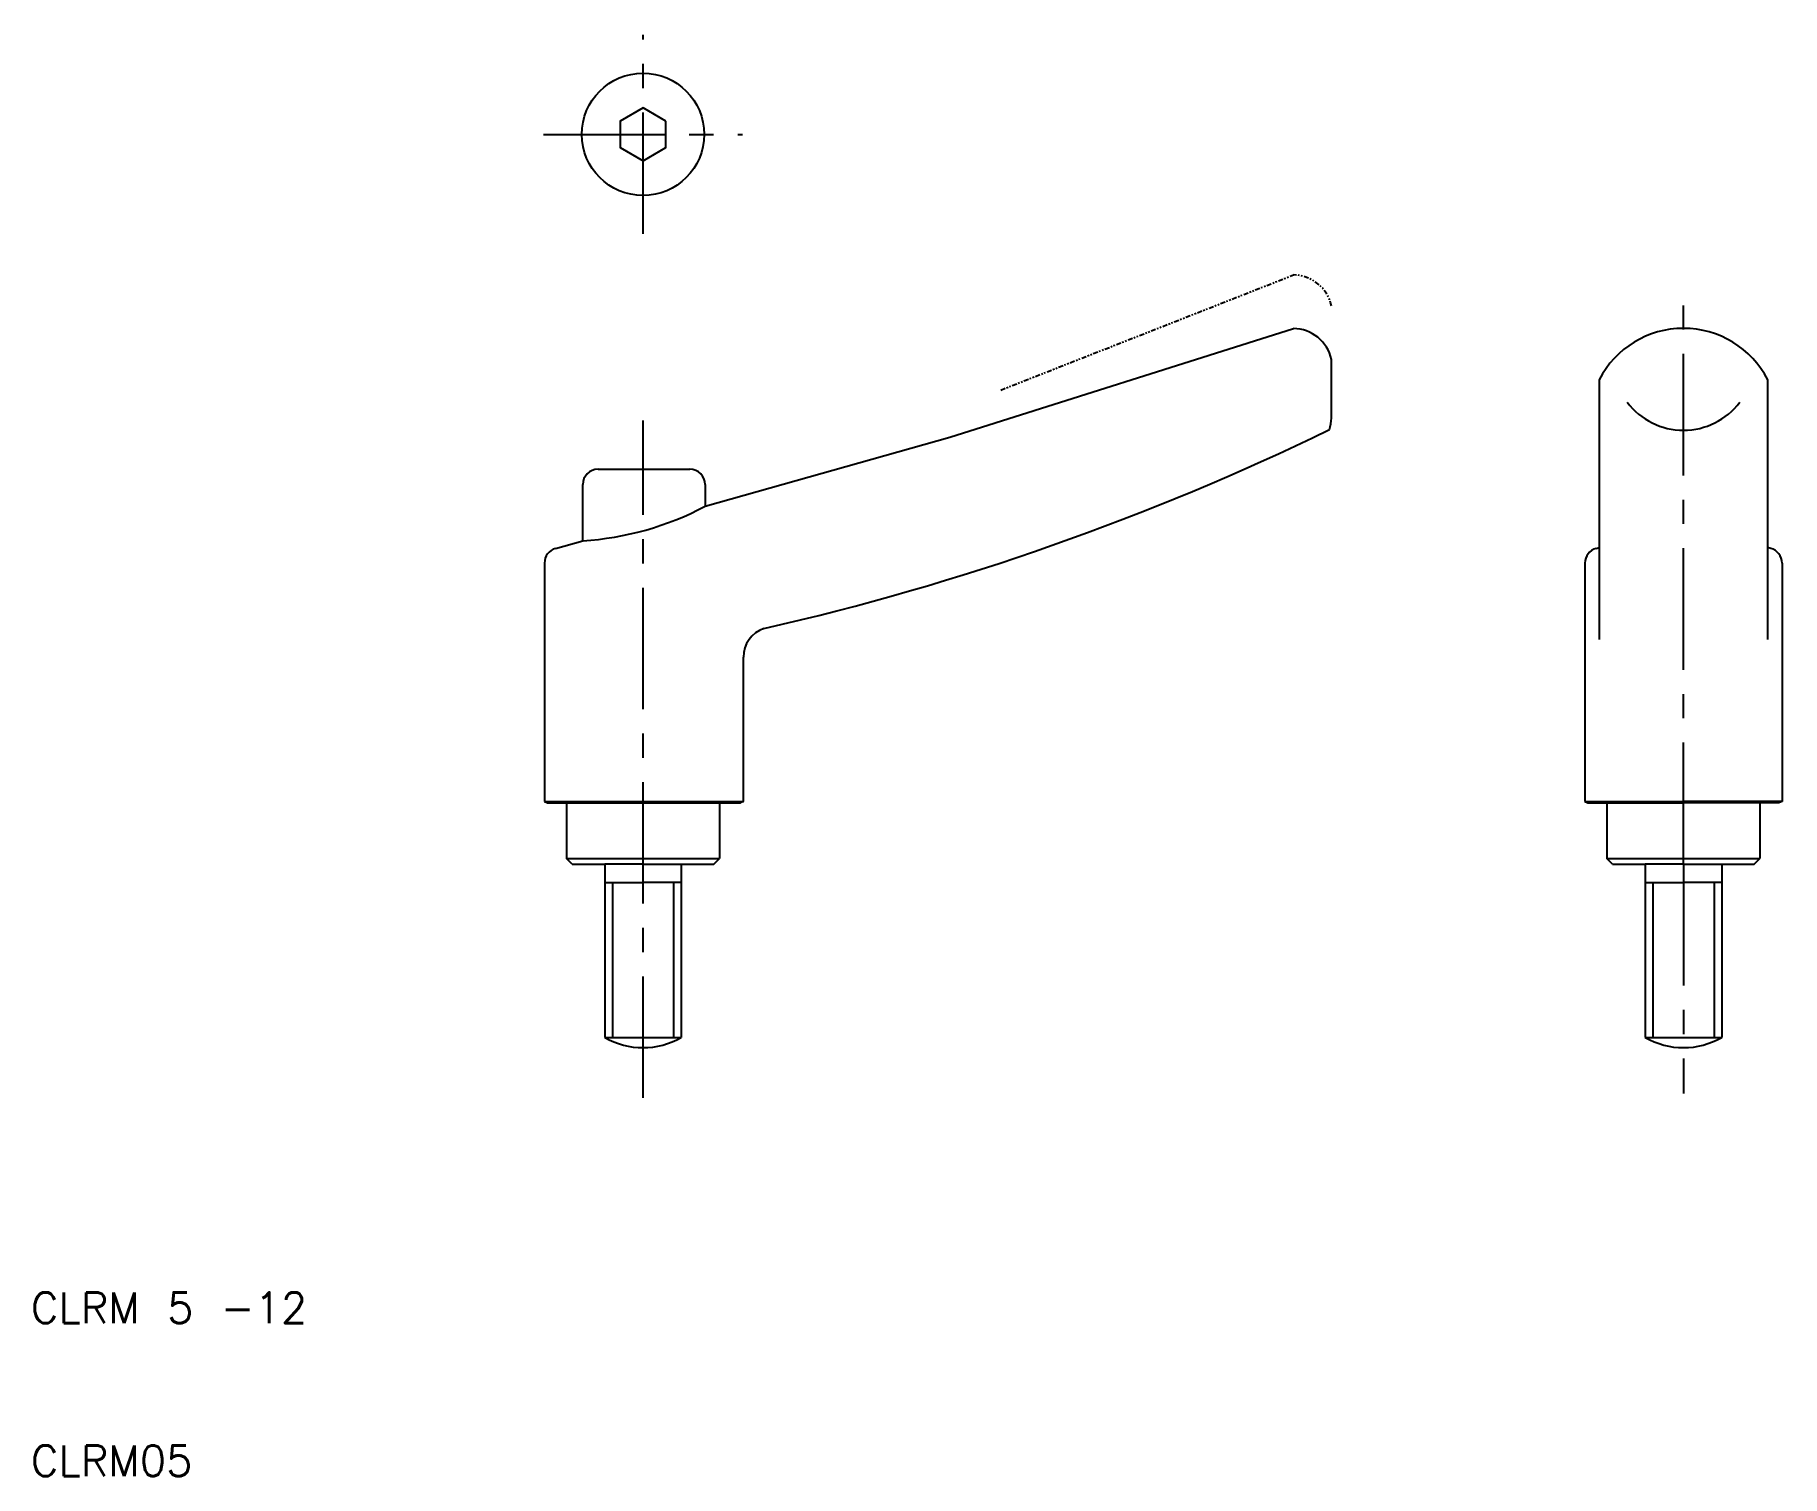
# Model space of a CAD drawing. Extents: x 10 to 124, y 10 to 104.
import ezdxf

# ---------------------------------------------------------------- set-up
doc = ezdxf.new("R2010")
doc.units = 0
doc.header["$LTSCALE"] = 0.25
doc.linetypes.add('CENTER', pattern=[50.8, 31.75, -6.35, 6.35, -6.35])
doc.linetypes.add('PHANTOM', pattern=[2.5, 1.25, -0.25, 0.25, -0.25, 0.25, -0.25])
doc.layers.get('0').update_dxf_attribs({"linetype": 'CONTINUOUS'})
doc.layers.add('CENTER', color=1, linetype='CENTER')
doc.styles.get("Standard").update_dxf_attribs({"font": 'TXT.shx'})

msp = doc.modelspace()

# ---------------------------------------------------------------- linework, layer by layer
at = {"color": 3, "linetype": 'PHANTOM'}
msp.add_line((73.38, 80.98), (92.51, 88.5), dxfattribs=at)
at = {"color": 7, "linetype": 'CONTINUOUS'}
for p, q in [((70.06, 77.89), (92.51, 85)), ((95, 79.14), (95, 82.99)), ((112.5, 81.65), (112.5, 70.69)), ((123.5, 81.65), (123.5, 70.69)), ((54.06, 73.38), (70.06, 77.89)), ((47.06, 75.8), (53.06, 75.8)), ((46.06, 71.13), (46.06, 74.8)), ((54.06, 74.8), (54.06, 73.38)), ((44.29, 70.63), (46.06, 71.13)), ((43.56, 69.67), (43.56, 54.09)), ((111.56, 69.67), (111.56, 54.09)), ((112.29, 70.63), (112.5, 70.69)), ((112.5, 70.69), (112.5, 64.67)), ((123.5, 70.69), (123.5, 64.67)), ((123.71, 70.63), (123.5, 70.69)), ((124.44, 69.67), (124.44, 54.09)), ((56.56, 54.09), (56.56, 63.51)), ((43.56, 54.09), (56.56, 54.09)), ((43.56, 54.09), (43.76, 54)), ((43.76, 54), (45, 54)), ((45, 54), (55, 54)), ((45, 54), (45, 50.37)), ((55, 54), (55, 50.37)), ((55, 54), (56.36, 54)), ((56.56, 54.09), (56.36, 54)), ((111.56, 54.09), (111.76, 54)), ((111.56, 54.09), (118, 54.09)), ((111.76, 54), (113, 54)), ((113, 54), (118, 54)), ((113, 54), (113, 50.37)), ((124.44, 54.09), (118, 54.09)), ((123, 54), (118, 54)), ((124.24, 54), (123, 54)), ((123, 54), (123, 50.37)), ((124.44, 54.09), (124.24, 54)), ((45, 50.37), (55, 50.37)), ((45.37, 50), (45, 50.37)), ((54.63, 50), (55, 50.37)), ((113, 50.37), (123, 50.37)), ((113.37, 50), (113, 50.37)), ((122.63, 50), (123, 50.37)), ((45.37, 50), (47.5, 50)), ((47.5, 50), (47.5, 38.67)), ((50, 50), (47.5, 50)), ((50, 50), (52.5, 50)), ((52.5, 50), (52.5, 38.67)), ((52.5, 50), (54.63, 50)), ((113.37, 50), (115.5, 50)), ((115.5, 50), (115.5, 38.67)), ((118, 50), (115.5, 50)), ((118, 50), (120.5, 50)), ((120.5, 50), (120.5, 38.67)), ((120.5, 50), (122.63, 50)), ((47.5, 48.8), (50, 48.8)), ((52.5, 48.8), (50, 48.8)), ((115.5, 48.8), (118, 48.8)), ((120.5, 48.8), (118, 48.8)), ((47.5, 38.67), (52.5, 38.67)), ((115.5, 38.67), (120.5, 38.67))]:
    msp.add_line(p, q, dxfattribs=at)
at = {"color": 3, "linetype": 'CONTINUOUS'}
for p, q in [((48, 48.8), (48, 38.67)), ((52, 48.8), (52, 38.67)), ((116, 48.8), (116, 38.67)), ((120, 48.8), (120, 38.67))]:
    msp.add_line(p, q, dxfattribs=at)
at = {"color": 7, "linetype": 'CONTINUOUS'}
msp.add_lwpolyline([(51.5, 98.55), (50, 99.42), (48.5, 98.55), (48.5, 96.82), (50, 95.96), (51.5, 96.82)], close=True, dxfattribs=at)
msp.add_circle((50, 97.69), 4, dxfattribs=at)
at = {"color": 3, "linetype": 'PHANTOM'}
msp.add_arc((92.48, 85.92), 2.58, 12.6317, 89.2795, dxfattribs=at)
at = {"color": 7, "linetype": 'CONTINUOUS'}
for centre, radius, start, end in [((92.48, 82.42), 2.58, 12.6317, 89.2795), ((118, 78.81), 6.2, 27.3186, 152.6814), ((118, 82.95), 4.6, 216.9899, 323.0101), ((89.06, 79.95), 6, 345.017, 352.2759), ((19.91, 232.43), 171.3, 282.8123, 295.9457), ((47.06, 74.8), 1, 90, 180), ((53.06, 74.8), 1, 0, 90), ((44.83, 90.81), 19.72, 273.5609, 297.8886), ((44.56, 69.67), 1, 105.7247, 180), ((112.56, 69.67), 1, 105.7247, 180), ((123.44, 69.67), 1, 0, 74.2753), ((58.56, 63.51), 2, 109.379, 180), ((50, 43), 5, 240, 300), ((118, 43), 5, 240, 300)]:
    msp.add_arc(centre, radius, start, end, dxfattribs=at)
at = {"layer": 'CENTER', "color": 1, "linetype": 'CENTER'}
for p, q in [((50, 91.19), (50, 104.19)), ((43.5, 97.69), (56.5, 97.69)), ((118, 50), (118, 88.1)), ((50, 34.72), (50, 78.99)), ((118, 50), (118, 35))]:
    msp.add_line(p, q, dxfattribs=at)

# ---------------------------------------------------------------- texts
at = {"color": 7, "linetype": 'CONTINUOUS'}
for s, p in [('CLRM 5 -12', (10, 20)), ('CLRM05', (10, 10))]:
    msp.add_text(s, height=2, dxfattribs=at).set_placement(p)

doc.saveas('drawing.dxf')
